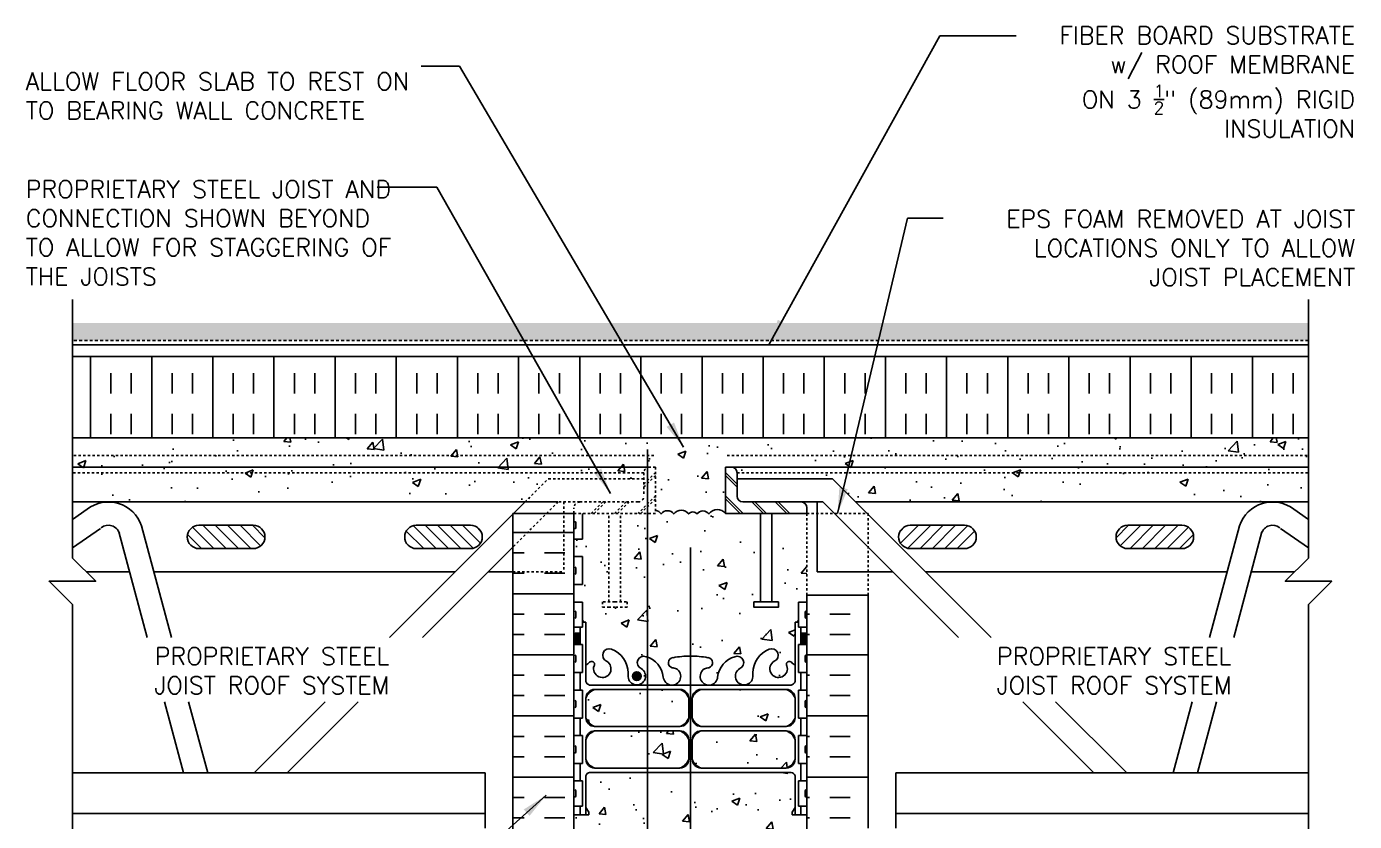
# Model space of a CAD drawing. Header units: inches. Extents: x 164.7 to 221.7, y 158.4 to 231.9.
# Drawn here: x 164.7 to 221.7, y 197.7 to 231.9 of the extents above; entities that cross this region are included whole.
import ezdxf

# ---------------------------------------------------------------- set-up
doc = ezdxf.new("R2010")
doc.units = ezdxf.units.IN
doc.header["$LTSCALE"] = 0.5
doc.header["$MEASUREMENT"] = 0
doc.linetypes.add('DASHED2', pattern=[0.375, 0.25, -0.125])
doc.linetypes.add('HIDDEN2', pattern=[0.1875, 0.125, -0.0625])
for name, color, linetype in [('HATCH', 12, 'Continuous'), ('Hidden2', 12, 'HIDDEN2'), ('line25', 2, 'Continuous'), ('LINE3', 3, 'Continuous'), ('LINE50', 5, 'Continuous'), ('LINE9', 9, 'Continuous'), ('TEXT', 4, 'Continuous'), ('Web_Edge', 9, 'Continuous')]:
    doc.layers.add(name, color=color, linetype=linetype)
doc.styles.add('DIM', font='romans.shx', dxfattribs={"width": 0.7})
doc.styles.add('ROMANS', font='romans.shx', dxfattribs={"height": 0.75})
doc.dimstyles.new('ext_12', dxfattribs={"dimscale": 12, "dimtxt": 0.075, "dimasz": 0.09375, "dimexe": 0.09375, "dimexo": 0.0625, "dimgap": 0.0625, "dimtad": 1, "dimdec": 1, "dimzin": 2, "dimdsep": 46, "dimlunit": 4, "dimtxsty": 'DIM', "dimcen": 0.09, "dimdle": 0.09375, "dimclrt": 4, "dimadec": 0, "dimazin": 0, "dimtfac": 1, "dimtdec": 1, "dimtmove": 2, "dimatfit": 3, "dimfxl": 1, "dimfrac": 2, "dimtolj": 1, "dimtzin": 0, "dimarcsym": 0})

msp = doc.modelspace()

# ---------------------------------------------------------------- hatches: boundary and pattern name
at = {"layer": 'HATCH'}
h = msp.add_hatch(dxfattribs=at)
h.set_pattern_fill('GRAVEL', color=256, style=0)
h.set_pattern_definition([(228.0128, (0.72, 1), (-7.999998232, -9.000001342), [0.134536, -13.319088]), (184.9697, (0.63, 0.9), (12.0000010515, 0.999991307), [0.230868, -22.855925]), (132.5104, (0.4, 0.88), (9.999990718, -11.000008674), [0.162788, -16.116032]), (267.2737, (0.01, 0.63), (0.999996018, 20.000000295), [0.210238, -20.813558]), (292.8337, (0, 0.42), (-5.0000099054, 11.999996412), [0.206155, -20.409373]), (357.2737, (0.08, 0.23), (-20.000000295, 0.999996018), [0.210238, -20.813558]), (37.6942, (0.29, 0.22), (-13.0000073456, -9.999990405), [0.278029, -27.524849]), (72.2553, (0.51, 0.39), (7.0000107627, 21.9999962312), [0.262488, -25.986321]), (121.4296, (0.59, 0.64), (-8.000008234, 12.9999950365), [0.21095, -20.884073]), (175.2364, (0.48, 0.82), (11.000000946, -0.999991533), [0.240832, -11.800763]), (222.3974, (0.24, 0.84), (-12.000007351, -10.999992082), [0.311448, -30.833375]), (138.8141, (1, 0.62), (-7.000002947, 5.999997313), [0.106301, -10.523844]), (171.4692, (0.92, 0.69), (12.999998285, -2.00000791), [0.202237, -20.021511]), (225, (0.72, 0.72), (-1e-16, -1.0000003), [0.141421, -1.272792]), (203.1986, (0.65, 0.84), (4.99999973, 2.000001325), [0.076158, -7.539615]), (291.8014, (0.58, 0.81), (-0.99999991, 3.00000027), [0.107703, -5.277462]), (30.9638, (0.62, 0.71), (2.99999802, 2.00000248), [0.174929, -5.656023]), (161.5651, (0.77, 0.8), (2.00000043, -0.9999984), [0.126491, -3.035787]), (16.3895, (0, 0.81), (10.000002198, 2.99999271), [0.1772, -17.542845]), (70.3462, (0.17, 0.86), (-3.999995247, -11.000002136), [0.148661, -14.717408]), (293.1986, (0.77, 1), (-2.000001325, 4.99999973), [0.152315, -7.463458]), (343.6105, (0.83, 0.86), (-10.000002198, 2.99999271), [0.1772, -17.542845]), (339.444, (0, 0.19), (-5.000001845, 1.999995996), [0.17088, -8.373124]), (294.7751, (0.16, 0.13), (-4.99999219, 11.000003422), [0.143178, -14.174643]), (66.8014, (0.78, 0), (2.000001325, 4.99999973), [0.152315, -7.463458]), (17.354, (0.84, 0.14), (-13.000002019, -3.999994502), [0.167631, -16.595424]), (69.444, (0.29, 0), (-1.999995996, -5.000001845), [0.08544, -8.458564]), (101.3099, (0.72, 0), (-0.99999763, 4.00000075), [0.05099, -5.048029]), (165.9638, (0.71, 0.05), (3.00000055, -0.99999806), [0.206155, -3.91695]), (186.009, (0.51, 0.1), (9.999999751, 0.9999993175), [0.19105, -18.913923]), (303.6901, (0.62, 0.62), (-1.00000133, 1.99999956), [0.144222, -3.461329]), (353.1572, (0.7, 0.5), (16.9999993655, -2.000007998), [0.251794, -24.927563]), (60.9454, (0.95, 0.47), (-4.000000027, -7.000000385), [0.102956, -10.192674]), (90, (1, 0.56), (-1, 1), [0.06, -0.94]), (120.2564, (0.49, 0.13), (3.999994887, -7.000002456), [0.138924, -13.75352]), (48.0128, (0.42, 0.25), (7.999998232, 9.000001342), [0.269072, -13.184552]), (0, (0.6, 0.45), (1, 1), [0.26, -0.74]), (325.3048, (0.86, 0.45), (-9.999994259, 7.00000861), [0.158114, -15.653274]), (254.0546, (0.99, 0.36), (-0.99999989, -4.000000127), [0.145602, -7.134508]), (207.646, (0.95, 0.22), (-18.999995807, -10.000007713), [0.237065, -23.469474]), (175.4261, (0.74, 0.11), (-13.0000005583, 0.999994801), [0.250799, -24.829074])])
h.paths.add_polyline_path([(219.747, 219.138), (190.897, 219.138), (190.897, 218.388), (219.747, 218.388)])
h.paths.add_polyline_path([(190.897, 219.138), (166.682, 219.138), (166.682, 218.388), (190.897, 218.388)])
h = msp.add_hatch(dxfattribs=at)
h.set_pattern_fill('INSUL', color=256, scale=7, angle=90, style=0)
h.set_pattern_definition([(90, (222.5833, 216.1086), (-2.625, 2e-16), []), (90, (221.7083, 216.1086), (-2.625, 2e-16), [0.875, -0.875]), (90, (220.8333, 216.1086), (-2.625, 2e-16), [0.875, -0.875])])
h.paths.add_polyline_path([(166.682, 217.701), (166.682, 214.201), (219.479, 214.201), (219.479, 217.701)])
h.paths.add_polyline_path([(219.747, 214.201), (219.747, 217.701), (219.488, 217.701), (219.488, 214.201)])
h = msp.add_hatch(dxfattribs=at)
h.set_pattern_fill('AR-CONC', color=256, scale=0.5)
h.set_pattern_definition([(50, (0, 0), (3.5863, -0.31376), [0.375, -4.125]), (355, (0, 0), (-0.693757, 3.76096), [0.3, -3.3]), (100.4514, (0.299, -0.026), (2.892544, 3.4472), [0.3187, -3.50571]), (46.1842, (0, 1), (5.336207, -0.827596), [0.5625, -6.1875]), (96.6356, (0.4447, 0.931), (4.67331, 4.87059), [0.47805, -5.25857]), (351.1842, (0, 1), (4.67331, 4.87059), [0.45, -4.95]), (21, (0.5, 0.75), (2.984535, -2.013094), [0.375, -4.125]), (326, (0.5, 0.75), (1.216577, 3.62575), [0.3, -3.3]), (71.4514, (0.7487, 0.5822), (4.20111, 1.612656), [0.3187, -3.50571]), (37.5, (0, 0), (0.0607993, 1.6644693), [0, -3.26, 0, -3.35, 0, -3.3125]), (7.5, (0, 0), (1.315348, 1.972059), [0, -1.91, 0, -3.185, 0, -1.2625]), (327.5, (-1.115, 0), (2.669112, -0.1127744), [0, -1.25, 0, -3.9, 0, -5.175]), (317.5, (-1.615, 0), (2.91593, 0.500525), [0, -1.625, 0, -2.59, 0, -3.675])])
h.paths.add_polyline_path([(198.214, 180.701, 0.08841), (198.068, 180.798), (197.978, 180.798), (197.978, 180.84, -0.249069), (197.868, 181.047), (197.868, 181.114, -0.414214), (197.931, 181.177), (197.978, 181.177), (197.978, 181.247), (197.873, 181.247, 0.231736), (197.516, 181.096, -0.8344), (197.304, 181.221), (197.316, 181.243, 2.155404), (196.777, 181.048, -1), (196.564, 180.537, -0.311223), (195.855, 181.553), (195.855, 181.718, 1.661382), (195.294, 181.366, -1), (195.081, 180.854, -0.30095), (194.344, 181.727, 1.661382), (193.783, 181.374, 0.055617), (193.962, 181.328, -0.843243), (193.928, 180.896, -0.047544), (193.214, 180.831, -0.047544), (192.501, 180.896, -0.843243), (192.466, 181.328, 0.055617), (192.645, 181.374, 1.661382), (192.084, 181.727, -0.30095), (191.348, 180.854, -1), (191.135, 181.366, 1.661382), (190.573, 181.718), (190.574, 181.553, -0.311223), (189.865, 180.537, -1), (189.651, 181.048, 2.155404), (189.113, 181.243), (189.125, 181.221, -0.834375), (188.913, 181.096, 0.23174), (188.555, 181.247), (188.45, 181.247), (188.45, 181.177), (188.498, 181.177, -0.414214), (188.56, 181.114), (188.56, 181.047, -0.249069), (188.45, 180.84), (188.45, 180.798), (188.36, 180.798, 0.088416), (188.214, 180.701), (188.214, 178.701), (192.214, 178.701), (193.214, 179.701), (193.214, 178.701), (193.214, 177.701), (194.214, 178.701), (198.214, 178.701)])
h.paths.add_polyline_path([(197.978, 184.754), (197.978, 184.796), (198.068, 184.796, 0.08841), (198.214, 184.893), (198.214, 190.508, 0.08841), (198.068, 190.606), (197.978, 190.606), (197.978, 190.647, -0.249069), (197.868, 190.855), (197.868, 190.922, -0.414214), (197.931, 190.985), (197.978, 190.985), (197.978, 191.055), (197.873, 191.055, -0.155529), (197.698, 191.189, 0.180914), (197.28, 191.5), (195.699, 191.853, 0.054974), (195.372, 191.889), (193.214, 191.889), (191.056, 191.889, 0.054974), (190.73, 191.853), (189.149, 191.5, 0.180914), (188.731, 191.189, -0.155529), (188.555, 191.055), (188.45, 191.055), (188.45, 190.985), (188.498, 190.985, -0.414214), (188.56, 190.922), (188.56, 190.855, -0.249069), (188.45, 190.647), (188.45, 190.606), (188.36, 190.606, 0.088416), (188.214, 190.508), (188.214, 184.893, 0.088416), (188.36, 184.796), (188.45, 184.796), (188.45, 184.754, -0.249069), (188.56, 184.547), (188.56, 184.479, -0.414214), (188.498, 184.417), (188.45, 184.417), (188.45, 184.347), (188.555, 184.347, -0.155529), (188.731, 184.213, 0.180914), (189.149, 183.902), (190.73, 183.549, 0.054974), (191.056, 183.513), (193.214, 183.513), (195.372, 183.513, 0.054974), (195.699, 183.549), (197.28, 183.902, 0.180914), (197.698, 184.213, -0.155529), (197.873, 184.347), (197.978, 184.347), (197.978, 184.417), (197.931, 184.417, -0.414214), (197.868, 184.479), (197.868, 184.547, -0.249069)])
h.paths.add_polyline_path([(198.214, 196.701), (198.214, 198.021), (197.584, 198.021), (197.584, 198.133), (197.704, 198.333), (197.704, 199.695, 0.268138), (197.543, 199.843), (188.885, 199.843, 0.268156), (188.724, 199.695), (188.724, 198.333), (188.844, 198.133), (188.844, 198.021), (188.214, 198.021), (188.214, 196.701), (188.214, 194.701, 0.088416), (188.36, 194.603), (188.45, 194.603), (188.45, 194.562, -0.249069), (188.56, 194.355), (188.56, 194.287, -0.414214), (188.498, 194.225), (188.45, 194.225), (188.45, 194.155), (188.555, 194.155, 0.231736), (188.913, 194.306, -0.8344), (189.125, 194.18), (189.113, 194.159, 2.155404), (189.651, 194.353, -1), (189.865, 194.864, -0.311223), (190.574, 193.848), (190.573, 193.683, 1.661382), (191.135, 194.036, -1), (191.348, 194.547, -0.30095), (192.084, 193.675, 1.661382), (192.645, 194.028, 0.055617), (192.466, 194.073, -0.843243), (192.501, 194.505, -0.047544), (193.214, 194.57, -0.047544), (193.928, 194.505, -0.843243), (193.962, 194.073, 0.055617), (193.783, 194.028, 1.661382), (194.344, 193.675, -0.30095), (195.081, 194.547, -1), (195.294, 194.036, 1.661382), (195.855, 193.683), (195.855, 193.848, -0.311223), (196.564, 194.864, -1), (196.777, 194.353, 2.155404), (197.316, 194.159), (197.304, 194.18, -0.834375), (197.516, 194.306, 0.23174), (197.873, 194.155), (197.978, 194.155), (197.978, 194.225), (197.931, 194.225, -0.414214), (197.868, 194.287), (197.868, 194.355, -0.249069), (197.978, 194.562), (197.978, 194.603), (198.068, 194.603, 0.08841), (198.214, 194.701)])
h.paths.add_polyline_path([(192.763, 201.621), (189.099, 201.621, 0.225652), (188.724, 201.246), (188.724, 200.405, 0.225652), (189.099, 200.03), (192.763, 200.03, 0.225652), (193.138, 200.405), (193.138, 201.246, 0.225652)])
h.paths.add_polyline_path([(193.138, 203.027, 0.225652), (192.763, 203.402), (189.099, 203.402, 0.225652), (188.724, 203.027), (188.724, 202.187, 0.225652), (189.099, 201.812), (192.763, 201.812, 0.225652), (193.138, 202.187)])
h.paths.add_polyline_path([(197.704, 203.027, 0.225652), (197.329, 203.402), (193.666, 203.402, 0.225652), (193.291, 203.027), (193.291, 202.187, 0.225652), (193.666, 201.812), (197.329, 201.812, 0.225652), (197.704, 202.187)])
h.paths.add_polyline_path([(197.704, 201.246, 0.225652), (197.329, 201.621), (193.666, 201.621, 0.225652), (193.291, 201.246), (193.291, 200.405, 0.225652), (193.666, 200.03), (197.329, 200.03, 0.225652), (197.704, 200.405)])
h.paths.add_polyline_path([(197.704, 206.292), (197.804, 206.292), (197.804, 206.322, -0.385423), (197.849, 206.372), (197.849, 207.156), (198.214, 207.156), (198.214, 207.451), (198.214, 210.951), (196.714, 210.951), (196.714, 207.158), (196.993, 207.158), (196.993, 206.932), (196.733, 206.932), (196.464, 206.932), (195.936, 206.932), (195.936, 207.158), (196.214, 207.158), (196.214, 210.951), (194.714, 210.951, 0.507082), (194.007, 210.936, 0.520567), (193.491, 210.936, 0.520567), (193.139, 210.936, 0.520567), (192.497, 210.936, 0.520567), (191.955, 210.936, 0.187357), (191.714, 211.096), (191.714, 210.951), (190.214, 210.951), (190.214, 207.158), (190.493, 207.158), (190.493, 206.932), (189.964, 206.932), (189.695, 206.932), (189.436, 206.932), (189.436, 207.158), (189.714, 207.158), (189.714, 210.951), (188.579, 210.951), (188.579, 209.856), (188.214, 209.856), (188.214, 209.106), (188.579, 209.106), (188.579, 207.906), (188.214, 207.906), (188.214, 207.156), (188.579, 207.156), (188.579, 206.372, -0.385423), (188.624, 206.322), (188.624, 206.292), (188.724, 206.292), (188.724, 204.455, 0.108933), (188.877, 204.568, -0.8344), (189.089, 204.442), (189.077, 204.421, 2.155404), (189.615, 204.615, -1), (189.829, 205.127, -0.311223), (190.538, 204.111), (190.537, 203.946, 1.661382), (191.099, 204.298, -1), (191.312, 204.809, -0.30095), (192.048, 203.937, 1.661382), (192.609, 204.29, 0.055617), (192.43, 204.335, -0.843243), (192.465, 204.768, -0.049932), (193.214, 204.832, -0.049932), (193.964, 204.768, -0.843243), (193.998, 204.335, 0.055617), (193.819, 204.29, 1.661382), (194.38, 203.937, -0.30095), (195.116, 204.809, -1), (195.33, 204.298, 1.661382), (195.891, 203.946), (195.891, 204.111, -0.311223), (196.6, 205.127, -1), (196.813, 204.615, 2.155404), (197.352, 204.421), (197.34, 204.442, -0.834375), (197.552, 204.568, 0.10894), (197.704, 204.455)])
h.paths.add_polyline_path([(194.714, 212.951), (194.964, 212.951), (219.747, 212.951), (219.747, 214.201), (166.682, 214.201), (166.682, 212.951), (191.464, 212.951), (191.714, 212.951), (191.714, 211.096, -0.187357), (191.955, 210.936, -0.520567), (192.497, 210.936, -0.520567), (193.139, 210.936, -0.520567), (193.491, 210.936, -0.520567), (194.007, 210.936, -0.507082), (194.714, 210.951)])
h.paths.add_polyline_path([(219.747, 212.701), (195.214, 212.701), (195.214, 212.451), (199.316, 212.451), (200.316, 211.451), (219.747, 211.451)], flags=17)
h.paths.add_polyline_path([(219.747, 212.951), (194.964, 212.951, -0.414214), (195.214, 212.701), (219.747, 212.701)], flags=17)
h.paths.add_polyline_path([(187.113, 212.451), (191.214, 212.451), (191.214, 212.701), (166.682, 212.701), (166.682, 211.451), (186.113, 211.451)], flags=17)
h.paths.add_polyline_path([(191.464, 212.951), (166.682, 212.951), (166.682, 212.701), (191.214, 212.701, -0.414214)], flags=17)
h = msp.add_hatch(dxfattribs=at)
h.set_pattern_fill('INSUL', color=256, scale=7, style=0)
h.set_pattern_definition([(0, (199.1915, 202.263), (0, 2.625), []), (0, (199.1915, 203.138), (0, 2.625), [0.875, -0.875]), (0, (199.1915, 204.013), (0, 2.625), [0.875, -0.875])])
h.paths.add_polyline_path([(200.839, 207.451), (198.214, 207.451), (198.214, 197.451), (200.839, 197.451)])
h.paths.add_polyline_path([(185.589, 197.451), (188.214, 197.451), (188.214, 210.951), (185.589, 210.951)])
h.paths.add_polyline_path([(188.214, 196.951), (187.527, 196.951), (187.527, 196.701), (188.214, 196.701)])
h.paths.add_polyline_path([(186.027, 196.951), (185.589, 196.951), (185.589, 196.701), (186.027, 196.701)])
h = msp.add_hatch(dxfattribs=at)
h.set_pattern_fill('ANSI31', color=256, scale=3, style=0)
h.set_pattern_definition([(135, (173.5675, 209.6974), (0.265165, 0.265165), [])])
h.paths.add_polyline_path([(174.446, 209.451, 1), (174.446, 210.45), (172.114, 210.45, 1), (172.114, 209.451)])
h.paths.add_polyline_path([(181.445, 210.45, 1), (181.445, 209.451), (183.777, 209.451, 1), (183.777, 210.45)])
h = msp.add_hatch(dxfattribs=at)
h.set_pattern_fill('ANSI31', color=256, scale=3, style=0)
h.set_pattern_definition([(45, (212.86116, 209.6974), (-0.265165, 0.265165), [])])
h.paths.add_polyline_path([(214.315, 209.451, 1), (214.315, 210.45), (211.983, 210.45, 1), (211.983, 209.451)])
h.paths.add_polyline_path([(204.983, 209.451, 1), (204.983, 210.45), (202.652, 210.45, 1), (202.652, 209.451)])
at = {"layer": 'LINE3'}
h = msp.add_hatch(color=256, dxfattribs=at)
h.paths.add_polyline_path([(191.096, 203.939, -0.831395), (190.727, 203.939)])
h.paths.add_polyline_path([(191.099, 203.973, -0.045935), (191.096, 203.939), (190.727, 203.939, -0.045935), (190.724, 203.973, -1)])

# ---------------------------------------------------------------- linework, layer by layer
at = {"layer": 'HATCH'}
for p, q in [((194.714, 212.715), (195.214, 212.215)), ((194.714, 212.59), (195.214, 212.09)), ((194.714, 211.715), (195.478, 210.951)), ((194.714, 211.59), (195.353, 210.951)), ((195.853, 211.451), (196.353, 210.951)), ((195.978, 211.451), (196.478, 210.951)), ((196.853, 211.451), (197.353, 210.951)), ((196.978, 211.451), (197.478, 210.951))]:
    msp.add_line(p, q, dxfattribs=at)
msp.add_lwpolyline([(194.714, 210.951, 0.507082), (194.007, 210.936, 0.520567), (193.491, 210.936, 0.520567), (193.139, 210.936, 0.520567), (192.497, 210.936, 0.520567), (191.955, 210.936, 0.187357), (191.714, 211.096, 0.187357)], format="xyb", dxfattribs=at)
at = {"layer": 'Hidden2', "linetype": 'HIDDEN2'}
for p, q in [((191.639, 213.451), (166.682, 213.451)), ((194.79, 213.451), (219.747, 213.451)), ((191.214, 212.701), (166.682, 212.701)), ((195.214, 212.701), (219.747, 212.701))]:
    msp.add_line(p, q, dxfattribs=at)
at = {"layer": 'Hidden2'}
for p, q in [((191.714, 212.715), (191.214, 212.215)), ((191.214, 212.701), (191.214, 211.701)), ((191.714, 212.951), (191.464, 212.951)), ((191.714, 212.951), (191.714, 210.951)), ((186.113, 211.451), (187.113, 212.451)), ((187.113, 212.451), (191.214, 212.451)), ((191.714, 212.59), (191.214, 212.09)), ((191.714, 211.715), (190.95, 210.951)), ((191.714, 211.59), (191.075, 210.951)), ((187.527, 211.451), (185.589, 209.513)), ((188.464, 211.451), (187.527, 211.451)), ((187.777, 211.451), (187.777, 208.451)), ((188.214, 210.951), (188.214, 211.201)), ((191.714, 210.951), (188.214, 210.951)), ((190.964, 211.451), (188.464, 211.451)), ((189.45, 211.451), (188.95, 210.951)), ((189.575, 211.451), (189.075, 210.951)), ((189.714, 207.158), (189.714, 210.951)), ((190.45, 211.451), (189.95, 210.951)), ((190.575, 211.451), (190.075, 210.951)), ((190.214, 207.158), (190.214, 210.951)), ((198.214, 207.451), (198.214, 210.951)), ((198.214, 210.951), (200.839, 210.951)), ((200.839, 210.951), (200.839, 207.451)), ((185.589, 208.451), (187.777, 208.451))]:
    msp.add_line(p, q, dxfattribs=at)
for points in [[(189.964, 207.158), (189.436, 207.158), (189.436, 206.932), (189.695, 206.932)], [(189.695, 206.932), (189.964, 206.932)], [(189.964, 207.158), (190.493, 207.158), (190.493, 206.932), (189.964, 206.932)]]:
    msp.add_lwpolyline(points, dxfattribs=at)
for centre, start, end in [((191.464, 212.701), 90, 180), ((190.964, 211.701), 270, 0), ((188.464, 211.201), 90, 180)]:
    msp.add_arc(centre, 0.25, start, end, dxfattribs=at)
at = {"layer": 'line25'}
for p, q in [((166.682, 214.201), (219.747, 214.201)), ((219.479, 214.201), (200.839, 214.201)), ((194.714, 212.951), (194.714, 210.951)), ((194.714, 212.951), (194.964, 212.951)), ((195.214, 212.701), (195.214, 211.701)), ((185.589, 210.951), (188.214, 210.951)), ((188.214, 210.951), (188.214, 196.701)), ((188.579, 209.856), (188.579, 210.951)), ((194.714, 210.951), (198.214, 210.951)), ((195.464, 211.451), (197.964, 211.451)), ((196.214, 207.158), (196.214, 210.951)), ((196.714, 207.158), (196.714, 210.951)), ((198.214, 210.951), (198.214, 211.201)), ((188.214, 209.856), (188.579, 209.856)), ((188.214, 209.106), (188.579, 209.106)), ((188.579, 207.906), (188.579, 209.106)), ((188.214, 207.906), (188.579, 207.906)), ((188.214, 207.156), (188.579, 207.156)), ((188.579, 207.156), (188.579, 206.076)), ((198.214, 207.156), (197.849, 207.156)), ((197.849, 207.156), (197.849, 206.076)), ((198.214, 207.451), (198.214, 196.701)), ((200.839, 207.451), (198.214, 207.451)), ((188.214, 206.076), (188.579, 206.076)), ((198.214, 206.076), (197.849, 206.076)), ((188.214, 205.326), (188.579, 205.326)), ((188.579, 204.126), (188.579, 205.326)), ((198.214, 205.326), (197.849, 205.326)), ((197.849, 204.126), (197.849, 205.326)), ((188.214, 204.126), (188.579, 204.126)), ((198.214, 204.126), (197.849, 204.126)), ((188.214, 203.376), (188.579, 203.376)), ((188.579, 202.176), (188.579, 203.376)), ((198.214, 203.376), (197.849, 203.376)), ((197.849, 202.176), (197.849, 203.376)), ((188.214, 202.176), (188.579, 202.176)), ((198.214, 202.176), (197.849, 202.176)), ((188.214, 201.426), (188.579, 201.426)), ((188.579, 200.226), (188.579, 201.426)), ((198.214, 201.426), (197.849, 201.426)), ((197.849, 200.226), (197.849, 201.426)), ((188.214, 200.226), (188.579, 200.226)), ((198.214, 200.226), (197.849, 200.226)), ((188.214, 199.476), (188.579, 199.476)), ((188.579, 199.476), (188.579, 198.396)), ((198.214, 199.476), (197.849, 199.476)), ((197.849, 199.476), (197.849, 198.396)), ((188.214, 198.396), (188.579, 198.396)), ((198.214, 198.396), (197.849, 198.396))]:
    msp.add_line(p, q, dxfattribs=at)
for points in [[(219.747, 217.701), (166.682, 217.701)], [(196.464, 207.158), (195.936, 207.158), (195.936, 206.932), (196.464, 206.932)], [(196.464, 207.158), (196.993, 207.158), (196.993, 206.932), (196.733, 206.932)], [(196.733, 206.932), (196.464, 206.932)]]:
    msp.add_lwpolyline(points, dxfattribs=at)
for centre, start, end in [((194.964, 212.701), 0, 90), ((195.464, 211.701), 180, 270), ((197.964, 211.201), 0, 90)]:
    msp.add_arc(centre, 0.25, start, end, dxfattribs=at)
at = {"layer": 'LINE3'}
for p, q in [((191.37, 213.701), (191.37, 185.434)), ((193.214, 209.502), (193.214, 179.701))]:
    msp.add_line(p, q, dxfattribs=at)
msp.add_circle((190.911, 203.973), 0.188, dxfattribs=at)
at = {"layer": 'LINE50', "color": 9, "linetype": 'DASHED2'}
msp.add_line((219.747, 218.388), (166.682, 218.388), dxfattribs=at)
at = {"layer": 'LINE50'}
for p, q in [((185.589, 196.701), (185.589, 210.951)), ((200.839, 197.451), (200.839, 207.451))]:
    msp.add_line(p, q, dxfattribs=at)
at = {"layer": 'LINE9'}
for p, q in [((191.464, 212.951), (166.682, 212.951)), ((194.964, 212.951), (219.747, 212.951)), ((199.316, 212.451), (195.214, 212.451)), ((199.316, 212.451), (206.128, 205.639)), ((186.113, 211.451), (166.682, 211.451)), ((167.308, 211.137), (166.682, 210.699)), ((169.373, 211.451), (167.873, 211.451)), ((186.113, 211.451), (180.3, 205.639)), ((186.113, 211.451), (187.527, 211.451)), ((197.964, 211.451), (198.902, 211.451)), ((198.652, 211.451), (198.652, 208.451)), ((198.902, 211.451), (204.714, 205.639)), ((200.316, 211.451), (219.747, 211.451)), ((217.056, 211.451), (218.556, 211.451)), ((219.121, 211.137), (219.747, 210.699)), ((170.93, 205.639), (169.647, 210.428)), ((172.114, 210.45), (174.446, 210.45)), ((181.445, 210.45), (183.777, 210.45)), ((188.214, 210.346), (188.214, 210.566)), ((188.214, 210.511), (188.214, 210.511)), ((188.214, 210.401), (188.214, 210.401)), ((188.254, 210.606), (188.254, 210.606)), ((188.294, 210.346), (188.294, 210.566)), ((204.983, 210.45), (202.652, 210.45)), ((214.315, 210.45), (211.983, 210.45)), ((215.499, 205.639), (216.782, 210.428)), ((167.882, 210.318), (166.682, 209.478)), ((169.895, 205.639), (168.681, 210.169)), ((188.254, 210.306), (188.254, 210.306)), ((216.534, 205.639), (217.748, 210.169)), ((218.547, 210.318), (219.747, 209.478)), ((174.446, 209.451), (172.114, 209.451)), ((183.777, 209.451), (181.445, 209.451)), ((185.589, 209.513), (181.715, 205.639)), ((202.652, 209.451), (204.983, 209.451)), ((211.983, 209.451), (214.315, 209.451)), ((188.254, 208.656), (188.254, 208.656)), ((169.141, 208.451), (167.276, 208.451)), ((183.113, 208.451), (170.177, 208.451)), ((185.589, 208.451), (184.527, 208.451)), ((188.214, 208.396), (188.214, 208.616)), ((188.214, 208.561), (188.214, 208.561)), ((188.214, 208.451), (188.214, 208.451)), ((188.254, 208.356), (188.254, 208.356)), ((188.294, 208.396), (188.294, 208.616)), ((198.652, 208.451), (201.902, 208.451)), ((203.316, 208.451), (216.252, 208.451)), ((217.287, 208.451), (219.152, 208.451)), ((188.214, 206.506), (188.214, 206.726)), ((188.214, 206.671), (188.214, 206.671)), ((188.214, 206.561), (188.214, 206.561)), ((188.254, 206.766), (188.254, 206.766)), ((188.254, 206.466), (188.254, 206.466)), ((188.294, 206.506), (188.294, 206.726)), ((198.134, 206.506), (198.134, 206.726)), ((198.174, 206.766), (198.174, 206.766)), ((198.214, 206.506), (198.214, 206.726)), ((198.214, 206.671), (198.214, 206.671)), ((198.214, 206.561), (198.214, 206.561)), ((188.214, 204.616), (188.214, 204.836)), ((188.214, 204.781), (188.214, 204.781)), ((188.214, 204.671), (188.214, 204.671)), ((188.254, 204.876), (188.254, 204.876)), ((188.294, 204.616), (188.294, 204.836)), ((198.134, 204.616), (198.134, 204.836)), ((198.174, 204.876), (198.174, 204.876)), ((198.214, 204.616), (198.214, 204.836)), ((198.214, 204.781), (198.214, 204.781)), ((198.214, 204.671), (198.214, 204.671)), ((188.254, 204.576), (188.254, 204.576)), ((198.174, 204.576), (198.174, 204.576)), ((171.452, 199.826), (170.635, 202.875)), ((172.488, 199.826), (171.671, 202.875)), ((177.537, 202.875), (174.488, 199.826)), ((178.951, 202.875), (175.902, 199.826)), ((188.214, 202.666), (188.214, 202.886)), ((188.214, 202.831), (188.214, 202.831)), ((188.214, 202.721), (188.214, 202.721)), ((188.254, 202.926), (188.254, 202.926)), ((188.254, 202.626), (188.254, 202.626)), ((188.294, 202.666), (188.294, 202.886)), ((198.134, 202.666), (198.134, 202.886)), ((198.174, 202.926), (198.174, 202.926)), ((198.174, 202.626), (198.174, 202.626)), ((198.214, 202.666), (198.214, 202.886)), ((198.214, 202.831), (198.214, 202.831)), ((198.214, 202.721), (198.214, 202.721)), ((207.477, 202.875), (210.527, 199.826)), ((208.892, 202.875), (211.941, 199.826)), ((213.941, 199.826), (214.758, 202.875)), ((214.976, 199.826), (215.793, 202.875)), ((188.214, 200.716), (188.214, 200.936)), ((188.214, 200.881), (188.214, 200.881)), ((188.214, 200.771), (188.214, 200.771)), ((188.254, 200.976), (188.254, 200.976)), ((188.254, 200.676), (188.254, 200.676)), ((188.294, 200.716), (188.294, 200.936)), ((198.134, 200.716), (198.134, 200.936)), ((198.174, 200.976), (198.174, 200.976)), ((198.174, 200.676), (198.174, 200.676)), ((198.214, 200.716), (198.214, 200.936)), ((198.214, 200.881), (198.214, 200.881)), ((198.214, 200.771), (198.214, 200.771)), ((184.402, 199.826), (166.682, 199.826)), ((184.402, 199.826), (184.402, 197.451)), ((202.027, 199.826), (219.747, 199.826)), ((202.027, 199.826), (202.027, 197.451)), ((188.214, 199.046), (188.214, 198.826)), ((188.214, 198.991), (188.214, 198.991)), ((188.254, 199.086), (188.254, 199.086)), ((188.294, 199.046), (188.294, 198.826)), ((198.134, 199.046), (198.134, 198.826)), ((198.174, 199.086), (198.174, 199.086)), ((198.214, 199.046), (198.214, 198.826)), ((198.214, 198.991), (198.214, 198.991)), ((188.214, 198.881), (188.214, 198.881)), ((188.254, 198.786), (188.254, 198.786)), ((198.174, 198.786), (198.174, 198.786)), ((198.214, 198.881), (198.214, 198.881)), ((184.402, 198.076), (166.682, 198.076)), ((202.027, 198.076), (219.747, 198.076))]:
    msp.add_line(p, q, dxfattribs=at)
for points in [[(166.682, 220.14), (166.682, 209.045), (167.682, 208.045), (165.682, 208.045), (166.682, 207.045), (166.682, 195.951)], [(219.747, 220.14), (219.747, 209.045), (218.747, 208.045), (220.747, 208.045), (219.747, 207.045), (219.747, 195.951)], [(219.747, 218.201), (166.682, 218.201)]]:
    msp.add_lwpolyline(points, dxfattribs=at)
for centre, radius, start, end in [((168.225, 209.95), 1.5, 18.5652, 127.6781), ((218.204, 209.95), 1.5, 52.3219, 161.4348), ((168.225, 209.95), 0.5, 18.5652, 127.6781), ((172.114, 209.951), 0.5, 90, 270), ((174.446, 209.951), 0.5, 270, 90), ((181.445, 209.951), 0.5, 90, 270), ((183.777, 209.951), 0.5, 270, 90), ((188.254, 210.566), 0.04, 90, 180), ((188.254, 210.566), 0.04, 360, 90), ((202.652, 209.951), 0.5, 90, 270), ((204.983, 209.951), 0.5, 270, 90), ((211.983, 209.951), 0.5, 90, 270), ((214.315, 209.951), 0.5, 270, 90), ((218.204, 209.95), 0.5, 52.3219, 161.4348), ((188.254, 210.346), 0.04, 180, 270), ((188.254, 210.346), 0.04, 270, 0), ((188.254, 208.616), 0.04, 90, 180), ((188.254, 208.616), 0.04, 360, 90), ((188.254, 208.396), 0.04, 180, 270), ((188.254, 208.396), 0.04, 270, 0), ((188.254, 206.726), 0.04, 90, 180), ((188.254, 206.506), 0.04, 180, 270), ((188.254, 206.726), 0.04, 360, 90), ((188.254, 206.506), 0.04, 270, 0), ((198.174, 206.726), 0.04, 90, 180), ((198.174, 206.506), 0.04, 180, 270), ((198.174, 206.726), 0.04, 0, 90), ((198.174, 206.506), 0.04, 270, 0), ((188.254, 204.836), 0.04, 90, 180), ((188.254, 204.836), 0.04, 360, 90), ((198.174, 204.836), 0.04, 90, 180), ((198.174, 204.836), 0.04, 0, 90), ((188.254, 204.616), 0.04, 180, 270), ((188.254, 204.616), 0.04, 270, 0), ((198.174, 204.616), 0.04, 180, 270), ((198.174, 204.616), 0.04, 270, 0), ((188.254, 202.886), 0.04, 90, 180), ((188.254, 202.666), 0.04, 180, 270), ((188.254, 202.886), 0.04, 360, 90), ((188.254, 202.666), 0.04, 270, 0), ((198.174, 202.886), 0.04, 90, 180), ((198.174, 202.666), 0.04, 180, 270), ((198.174, 202.886), 0.04, 0, 90), ((198.174, 202.666), 0.04, 270, 0), ((188.254, 200.936), 0.04, 90, 180), ((188.254, 200.716), 0.04, 180, 270), ((188.254, 200.936), 0.04, 360, 90), ((188.254, 200.716), 0.04, 270, 0), ((198.174, 200.936), 0.04, 90, 180), ((198.174, 200.716), 0.04, 180, 270), ((198.174, 200.936), 0.04, 0, 90), ((198.174, 200.716), 0.04, 270, 0), ((188.254, 199.046), 0.04, 90, 180), ((188.254, 199.046), 0.04, 0, 90), ((198.174, 199.046), 0.04, 90, 180), ((198.174, 199.046), 0.04, 360, 90), ((188.254, 198.826), 0.04, 180, 270), ((188.254, 198.826), 0.04, 270, 0), ((198.174, 198.826), 0.04, 180, 270), ((198.174, 198.826), 0.04, 270, 0)]:
    msp.add_arc(centre, radius, start, end, dxfattribs=at)
at = {"layer": 'Web_Edge'}
for p, q in [((188.474, 206.076), (188.474, 205.326)), ((188.624, 206.322), (188.624, 206.322)), ((188.624, 206.322), (188.624, 206.292)), ((188.624, 206.292), (188.724, 206.292)), ((188.724, 203.738), (188.724, 206.292)), ((197.804, 206.292), (197.704, 206.292)), ((197.704, 203.738), (197.704, 206.292)), ((197.804, 206.322), (197.804, 206.322)), ((197.804, 206.322), (197.804, 206.292)), ((197.954, 206.076), (197.954, 205.326)), ((189.077, 204.421), (189.089, 204.442)), ((190.538, 204.111), (190.537, 203.946)), ((195.891, 204.111), (195.891, 203.946)), ((197.352, 204.421), (197.34, 204.442)), ((197.543, 203.59), (188.885, 203.59)), ((188.724, 203.027), (188.724, 202.187)), ((192.763, 203.402), (189.099, 203.402)), ((193.138, 203.027), (193.138, 202.187)), ((193.291, 203.028), (193.291, 202.187)), ((197.329, 203.402), (193.666, 203.402)), ((197.704, 203.027), (197.704, 202.187)), ((189.099, 201.812), (192.763, 201.812)), ((197.329, 201.812), (193.666, 201.812)), ((188.724, 200.405), (188.724, 201.246)), ((189.099, 201.621), (192.763, 201.621)), ((193.138, 200.405), (193.138, 201.246)), ((193.291, 200.404), (193.291, 201.245)), ((197.329, 201.621), (193.666, 201.621)), ((197.704, 200.405), (197.704, 201.246)), ((188.724, 199.695), (188.724, 198.021)), ((197.543, 199.843), (188.885, 199.843)), ((192.763, 200.03), (189.099, 200.03)), ((197.329, 200.03), (193.666, 200.03)), ((197.704, 199.695), (197.704, 198.021)), ((188.844, 198.021), (188.214, 198.021)), ((188.844, 198.133), (188.724, 198.333)), ((188.844, 198.133), (188.724, 198.333)), ((188.844, 198.021), (188.844, 198.133)), ((188.844, 198.021), (188.844, 198.133)), ((197.584, 198.133), (197.704, 198.333)), ((197.584, 198.133), (197.704, 198.333)), ((197.584, 198.021), (197.584, 198.133)), ((197.584, 198.021), (197.584, 198.133)), ((197.584, 198.021), (198.214, 198.021))]:
    msp.add_line(p, q, dxfattribs=at)
for points in [[(188.424, 205.382), (188.274, 205.382), (188.274, 205.822), (188.424, 205.822)], [(188.384, 205.442), (188.314, 205.442), (188.314, 205.822), (188.384, 205.822)], [(198.004, 205.382), (198.154, 205.382), (198.154, 205.822), (198.004, 205.822)], [(198.044, 205.442), (198.114, 205.442), (198.114, 205.822), (198.044, 205.822)]]:
    msp.add_lwpolyline(points, close=True, dxfattribs=at)
for points in [[(188.474, 205.326), (188.474, 206.076)], [(197.954, 205.326), (197.954, 206.076)], [(188.474, 203.376), (188.474, 204.126)], [(197.954, 203.376), (197.954, 204.126)], [(188.474, 201.426), (188.474, 202.176)], [(197.954, 201.426), (197.954, 202.176)], [(188.474, 199.476), (188.474, 200.226)], [(197.954, 199.476), (197.954, 200.226)], [(188.474, 198.021), (188.474, 198.396)], [(197.954, 198.021), (197.954, 198.396)]]:
    msp.add_lwpolyline(points, dxfattribs=at)
for centre, radius, start, end in [((188.574, 206.322), 0.05, 0, 84.3113), ((197.854, 206.322), 0.05, 95.6888, 180), ((189.722, 204.871), 0.277, 67.32, 247.32), ((189.446, 204.104), 1.092, 0.3332, 69.4825), ((191.205, 204.554), 0.277, 67.32, 247.32), ((191.021, 203.817), 1.034, 6.6669, 73.6635), ((192.484, 204.549), 0.22, 95.1835, 255.7396), ((193.161, 201.055), 3.777, 89.1934, 100.6275), ((193.268, 201.055), 3.777, 79.3725, 90.8066), ((193.944, 204.549), 0.22, 284.2604, 84.8165), ((195.407, 203.817), 1.034, 106.3365, 173.3331), ((195.223, 204.554), 0.277, 292.68, 112.68), ((196.982, 204.104), 1.092, 110.5175, 179.6668), ((196.706, 204.871), 0.277, 292.68, 112.68), ((188.544, 204.858), 0.441, 294.1187, 318.9873), ((188.971, 204.486), 0.125, 339.6243, 138.9873), ((189.428, 204.29), 0.375, 159.6243, 60.0685), ((190.911, 203.973), 0.375, 184.2448, 60.0685), ((192.422, 203.965), 0.375, 184.2448, 60.0685), ((192.316, 203.509), 0.834, 69.3729, 82.1063), ((194.006, 203.965), 0.375, 119.9315, 355.7552), ((194.113, 203.509), 0.834, 97.8937, 110.6271), ((195.517, 203.973), 0.375, 119.9315, 355.7552), ((197, 204.29), 0.375, 119.9315, 20.3757), ((197.457, 204.486), 0.125, 41.0127, 200.3757), ((197.885, 204.858), 0.441, 221.0127, 245.8818), ((188.933, 203.803), 0.219, 197.3882, 257.4322), ((197.496, 203.803), 0.219, 282.5678, 342.6083), ((189.306, 202.821), 0.617, 109.5682, 160.4318), ((189.099, 203.027), 0.375, 90, 180), ((192.556, 202.821), 0.617, 19.5682, 70.4318), ((192.763, 203.027), 0.375, 360, 90), ((193.872, 202.821), 0.617, 109.5682, 160.4318), ((193.666, 203.027), 0.375, 90, 180), ((197.123, 202.821), 0.617, 19.5682, 70.4318), ((197.329, 203.027), 0.375, 360, 90), ((189.306, 202.393), 0.617, 199.5682, 250.4318), ((189.099, 202.187), 0.375, 180, 270), ((192.556, 202.393), 0.617, 289.5682, 340.4318), ((192.763, 202.187), 0.375, 270, 0), ((193.872, 202.393), 0.617, 199.5682, 250.4318), ((193.666, 202.187), 0.375, 180, 270), ((197.123, 202.393), 0.617, 289.5682, 340.4318), ((197.329, 202.187), 0.375, 270, 0), ((189.306, 201.039), 0.617, 109.5682, 160.4318), ((189.099, 201.246), 0.375, 90, 180), ((192.556, 201.039), 0.617, 19.5682, 70.4318), ((192.763, 201.246), 0.375, 360, 90), ((193.872, 201.039), 0.617, 109.5682, 160.4318), ((193.666, 201.246), 0.375, 90, 180), ((197.123, 201.039), 0.617, 19.5682, 70.4318), ((197.329, 201.246), 0.375, 360, 90), ((189.306, 200.612), 0.617, 199.5682, 250.4318), ((189.099, 200.405), 0.375, 180, 270), ((192.556, 200.612), 0.617, 289.5682, 340.4318), ((192.763, 200.405), 0.375, 270, 0), ((193.872, 200.612), 0.617, 199.5682, 250.4318), ((193.666, 200.405), 0.375, 180, 270), ((197.123, 200.612), 0.617, 289.5682, 340.4318), ((197.329, 200.405), 0.375, 270, 0), ((188.933, 199.629), 0.219, 102.5678, 162.612), ((197.496, 199.629), 0.219, 17.3917, 77.4322)]:
    msp.add_arc(centre, radius, start, end, dxfattribs=at)

# ---------------------------------------------------------------- texts
at = {"layer": 'TEXT', "char_height": 0.75, "style": 'ROMANS'}
for s, insert, width, attachment_point in [('\\A1;FIBER BOARD SUBSTRATE\\Pw/ ROOF MEMBRANE \\PON 3 {\\H0.7x;\\S1/2;}" (89mm) RIGID \\PINSULATION', (221.747, 231.864), 26.1134, 3), ('ALLOW FLOOR SLAB TO REST ON TO BEARING WALL CONCRETE', (164.682, 228.884), 18.08617, 4), ('\\A1;PROPRIETARY STEEL JOIST AND CONNECTION SHOWN BEYOND TO ALLOW FOR STAGGERING OF THE JOISTS', (164.68, 223.008), 17.24537, 4), ('EPS FOAM REMOVED AT JOIST LOCATIONS ONLY TO ALLOW JOIST PLACEMENT', (221.751, 222.355), 18.08617, 6), ('PROPRIETARY STEEL \\PJOIST ROOF SYSTEM', (175.246, 205.205), 19.5775, 2), ('PROPRIETARY STEEL \\PJOIST ROOF SYSTEM', (211.404, 205.205), 19.5775, 2)]:
    msp.add_mtext(s, dxfattribs=dict(at, insert=insert, width=width, attachment_point=attachment_point))

# ---------------------------------------------------------------- leaders
at = {"layer": 'TEXT'}
for points in [[(196.584, 218.201), (203.919, 231.464), (207.201, 231.464)], [(192.918, 213.801), (183.305, 230.169), (181.652, 230.169)], [(189.777, 211.821), (182.324, 224.975), (179.758, 224.975)], [(199.527, 210.951), (202.534, 223.64), (204.068, 223.64)], [(187.02, 198.862), (182.591, 194.902), (180.268, 194.902)]]:
    msp.add_leader(points, dimstyle='ext_12', override={"dimgap": 0.0625, "dimtad": 0}, dxfattribs=at)

doc.saveas('drawing.dxf')
